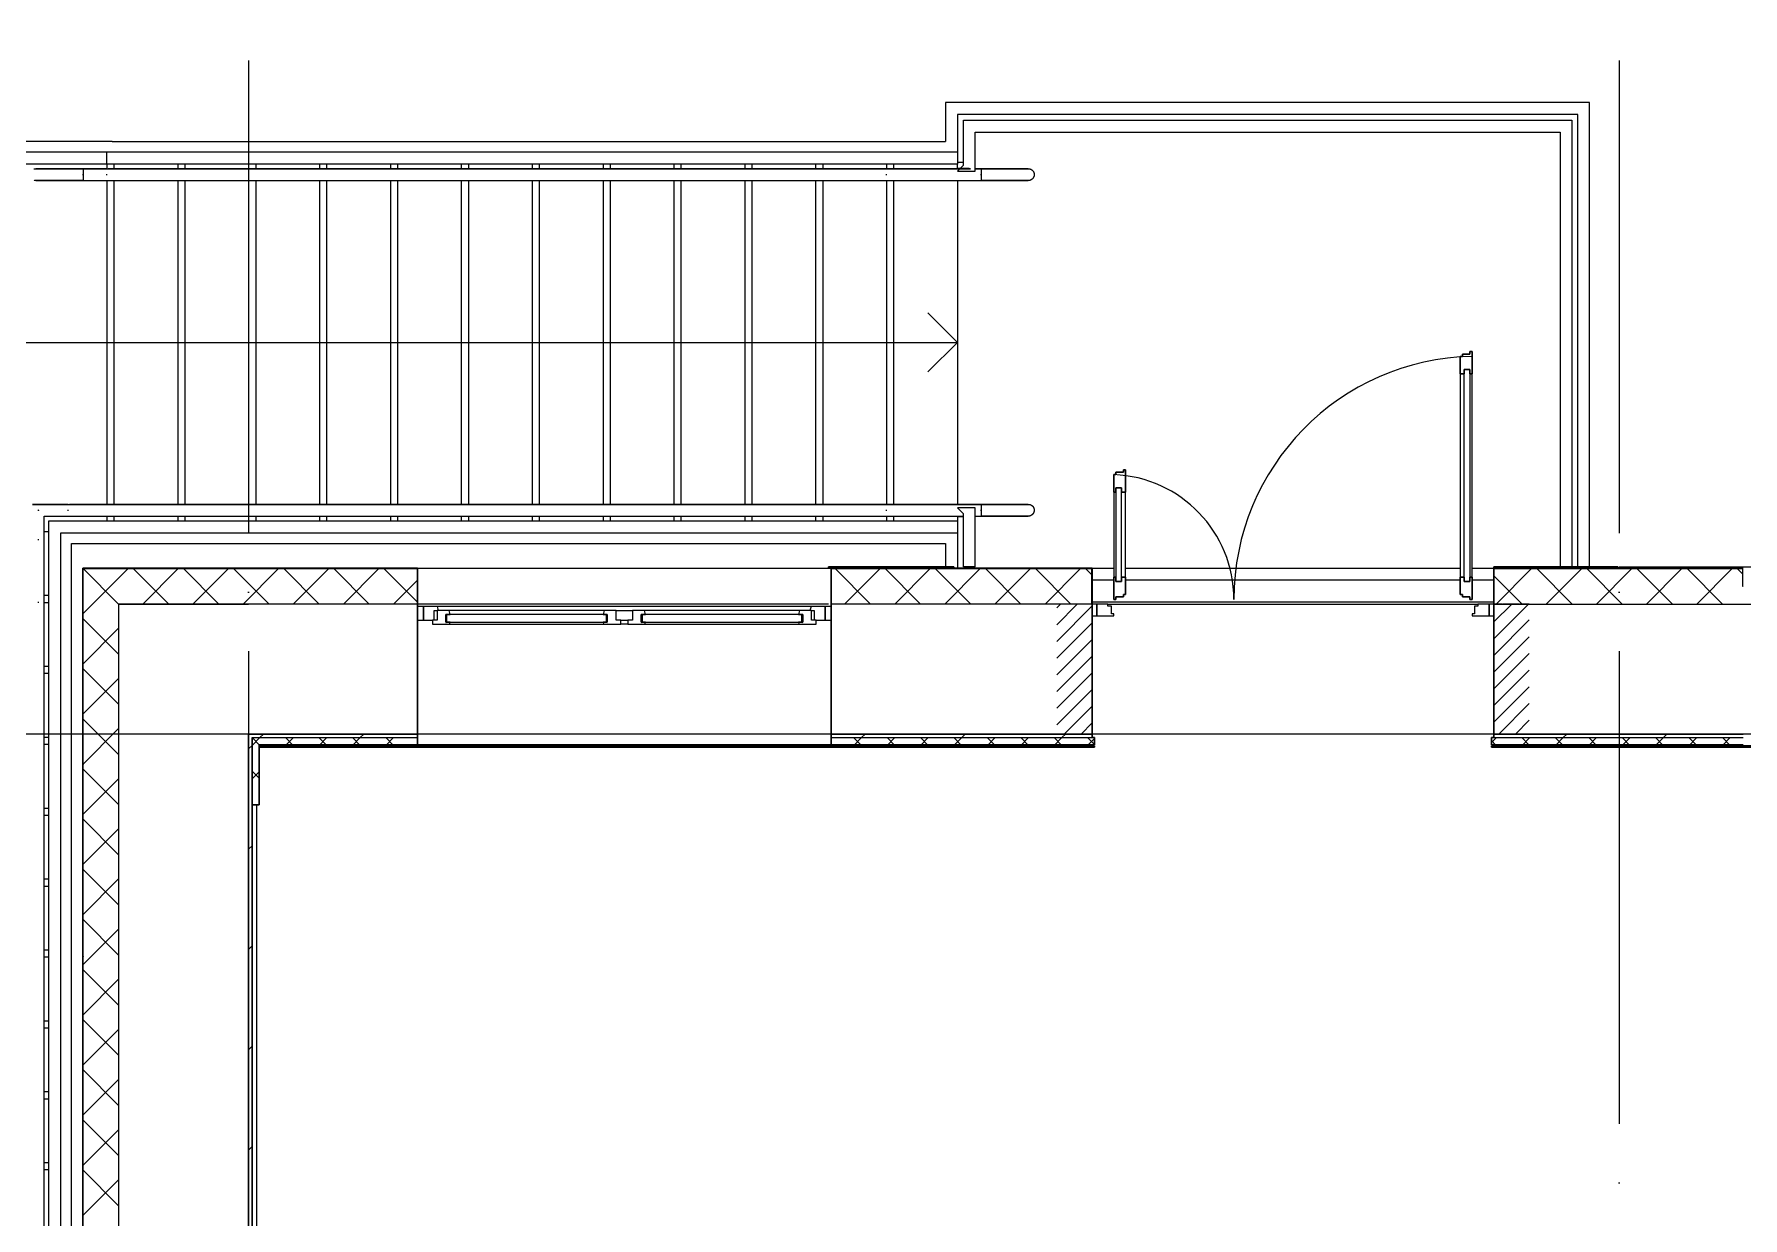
# Model space of a CAD drawing. Header units: millimetres. Extents: x -87434 to 499450, y -468665 to 122144.
# Drawn here: x 106769 to 114000, y 26312 to 31320 of the extents above; entities that cross this region are included whole.
import ezdxf

# ---------------------------------------------------------------- set-up
doc = ezdxf.new("R2010")
doc.units = ezdxf.units.MM
doc.linetypes.add('ADSK_Линия сетки', pattern=[25, 20, -2.5, 0, -2.5])
doc.linetypes.add('ADSK_Штриховая_ш2 п1_5', pattern=[4.5, 3, -1.5])
for name, color, linetype, lineweight in [('_ Окна', 7, 'Continuous', 9), ('Двери', 252, 'Continuous', 9), ('Лестницы', 252, 'Continuous', 9), ('Ограждение', 252, 'Continuous', 9), ('Окна', 252, 'Continuous', 9), ('Оси', 252, 'Continuous', 9), ('Стены внутренние', 7, 'Continuous', 18), ('Стены наружные', 7, 'Continuous', 18), ('Стены штриховка', 252, 'Continuous', 9), ('Стрелки вверх', 252, 'Continuous', 18)]:
    doc.layers.add(name, color=color, linetype=linetype, lineweight=lineweight)
doc.layers.add('Двери открывание', color=7, linetype='Continuous', lineweight=9, true_color=0xc0c0c0)

# ---------------------------------------------------------------- blocks, each defined once
blk = doc.blocks.new('2 этаж')
at = {"layer": 'Двери', "lineweight": 18, "true_color": 0x636466}
h = blk.add_hatch(dxfattribs=at)
h.set_pattern_fill('FP_2', color=251, style=0, pattern_type=2)
h.set_pattern_definition([(45, (111971.006, 28635.747), (-35.3553, 35.3553), [])])
h.paths.add_polyline_path([(113096, 28360.7), (113096, 28910.7), (112946, 28910.7), (112946, 28360.7)])
h.paths.add_polyline_path([(111096, 28360.7), (111246, 28360.7), (111246, 28910.7), (111096, 28910.7), (111096, 28383.2)])
at = {"layer": '_ Окна', "color": 251, "true_color": 0x636466}
for p, q in [((108416, 28900.7), (108391, 28900.7)), ((108416, 28842.7), (108416, 28900.7)), ((108514, 28866.7), (108511, 28866.7)), ((108511, 28866.7), (108511, 28834.7)), ((109191, 28866.7), (108514, 28866.7)), ((108514, 28866.7), (108514, 28834.7)), ((108514, 28834.7), (108514, 28866.7)), ((109191, 28834.7), (109191, 28866.7)), ((109191, 28866.7), (109191, 28834.7)), ((109194, 28866.7), (109191, 28866.7)), ((109194, 28834.7), (109194, 28866.7)), ((109341, 28866.7), (109338, 28866.7)), ((109338, 28866.7), (109338, 28834.7)), ((110018, 28866.7), (109341, 28866.7)), ((109341, 28866.7), (109341, 28834.7)), ((109341, 28834.7), (109341, 28866.7)), ((110018, 28834.7), (110018, 28866.7)), ((110018, 28866.7), (110018, 28834.7)), ((110021, 28866.7), (110018, 28866.7)), ((110021, 28834.7), (110021, 28866.7)), ((110141, 28900.7), (110116, 28900.7)), ((110116, 28900.7), (110116, 28842.7)), ((108391, 28842.7), (108416, 28842.7)), ((108511, 28834.7), (108514, 28834.7)), ((108514, 28834.7), (109191, 28834.7)), ((109191, 28834.7), (109194, 28834.7)), ((109338, 28834.7), (109341, 28834.7)), ((109341, 28834.7), (110018, 28834.7)), ((110018, 28834.7), (110021, 28834.7)), ((110116, 28842.7), (110141, 28842.7))]:
    blk.add_line(p, q, dxfattribs=at)
at = {"layer": '_ Окна', "color": 251, "lineweight": 18, "true_color": 0x636466}
for p, q in [((108475.5, 28900.7), (108416, 28900.7)), ((108416, 28900.7), (108416, 28842.7)), ((108462, 28842.7), (108462, 28883.7)), ((108462, 28883.7), (108474, 28883.7)), ((108474, 28883.7), (108474, 28842.7)), ((108524.5, 28883.7), (108474, 28883.7)), ((108480, 28883.7), (108475.5, 28900.7)), ((108511, 28834.7), (108511, 28866.7)), ((108511, 28866.7), (108529, 28866.7)), ((108529, 28866.7), (108524.5, 28883.7)), ((109180.6, 28883.7), (109176, 28866.7)), ((109176, 28866.7), (109194, 28866.7)), ((109231, 28883.7), (109180.6, 28883.7)), ((109194, 28866.7), (109194, 28834.7)), ((109231, 28842.7), (109231, 28883.7)), ((109301, 28883.7), (109301, 28842.7)), ((109351.5, 28883.7), (109301, 28883.7)), ((109338, 28834.7), (109338, 28866.7)), ((109338, 28866.7), (109356, 28866.7)), ((109356, 28866.7), (109351.5, 28883.7)), ((110007.6, 28883.7), (110003, 28866.7)), ((110003, 28866.7), (110021, 28866.7)), ((110058, 28883.7), (110007.6, 28883.7)), ((110021, 28866.7), (110021, 28834.7)), ((110056.6, 28900.7), (110052, 28883.7)), ((110116, 28900.7), (110056.6, 28900.7)), ((110058, 28842.7), (110058, 28883.7)), ((110058, 28883.7), (110070, 28883.7)), ((110070, 28883.7), (110070, 28842.7)), ((110116, 28842.7), (110116, 28900.7)), ((108416, 28842.7), (108454, 28842.7)), ((108474, 28842.7), (108454, 28842.7)), ((108454, 28842.7), (108454, 28825.7)), ((108454, 28825.7), (108510, 28825.7)), ((108510, 28825.7), (108511, 28826.7)), ((108529, 28834.7), (108511, 28834.7)), ((108511, 28826.7), (108512, 28825.7)), ((108512, 28825.7), (108526.6, 28825.7)), ((108526.6, 28825.7), (108529, 28834.7)), ((109194, 28834.7), (109176, 28834.7)), ((109176, 28834.7), (109178.4, 28825.7)), ((109178.4, 28825.7), (109193, 28825.7)), ((109193, 28825.7), (109194, 28826.7)), ((109194, 28826.7), (109195, 28825.7)), ((109195, 28825.7), (109251, 28825.7)), ((109251, 28842.7), (109231, 28842.7)), ((109251, 28825.7), (109251, 28842.7)), ((109301, 28842.7), (109281, 28842.7)), ((109281, 28842.7), (109281, 28825.7)), ((109281, 28825.7), (109337, 28825.7)), ((109337, 28825.7), (109338, 28826.7)), ((109356, 28834.7), (109338, 28834.7)), ((109338, 28826.7), (109339, 28825.7)), ((109339, 28825.7), (109353.6, 28825.7)), ((109353.6, 28825.7), (109356, 28834.7)), ((110021, 28834.7), (110003, 28834.7)), ((110003, 28834.7), (110005.4, 28825.7)), ((110005.4, 28825.7), (110020, 28825.7)), ((110020, 28825.7), (110021, 28826.7)), ((110021, 28826.7), (110022, 28825.7)), ((110022, 28825.7), (110078, 28825.7)), ((110078, 28842.7), (110058, 28842.7)), ((110078, 28825.7), (110078, 28842.7)), ((110078, 28842.7), (110116, 28842.7))]:
    blk.add_line(p, q, dxfattribs=at)
at = {"layer": 'Двери', "color": 251, "lineweight": 30, "true_color": 0x636466}
for p, q in [((112813, 29958.7), (112804, 29958.7)), ((112804, 29958.7), (112804, 29884.7)), ((112845, 29968.7), (112813, 29968.7)), ((112813, 29968.7), (112813, 29958.7)), ((112854, 29978.7), (112845, 29978.7)), ((112845, 29978.7), (112845, 29968.7)), ((112854, 29884.7), (112854, 29978.7)), ((112804, 29884.7), (112821, 29884.7)), ((112821, 29884.7), (112821, 29902.7)), ((112821, 29902.7), (112845, 29902.7)), ((112845, 29902.7), (112845, 29884.7)), ((112845, 29884.7), (112854, 29884.7)), ((111347, 29458.7), (111338, 29458.7)), ((111338, 29458.7), (111338, 29384.7)), ((111379, 29468.7), (111347, 29468.7)), ((111347, 29468.7), (111347, 29458.7)), ((111388, 29478.7), (111379, 29478.7)), ((111379, 29478.7), (111379, 29468.7)), ((111388, 29384.7), (111388, 29478.7)), ((111347, 29384.7), (111338, 29384.7)), ((111347, 29402.7), (111347, 29384.7)), ((111371, 29402.7), (111347, 29402.7)), ((111371, 29384.7), (111371, 29402.7)), ((111388, 29384.7), (111371, 29384.7)), ((111338, 29024.7), (111338, 28930.7)), ((111347, 29024.7), (111338, 29024.7)), ((111347, 29006.7), (111347, 29024.7)), ((111371, 29006.7), (111347, 29006.7)), ((111371, 29024.7), (111371, 29006.7)), ((111388, 29024.7), (111371, 29024.7)), ((111388, 28950.7), (111388, 29024.7)), ((112804, 29024.7), (112804, 28950.7)), ((112804, 29024.7), (112821, 29024.7)), ((112821, 29024.7), (112821, 29006.7)), ((112821, 29006.7), (112845, 29006.7)), ((112845, 29024.7), (112854, 29024.7)), ((112845, 29006.7), (112845, 29024.7)), ((112854, 28930.7), (112854, 29024.7)), ((111338, 28930.7), (111347, 28930.7)), ((111347, 28930.7), (111347, 28940.7)), ((111347, 28940.7), (111379, 28940.7)), ((111379, 28940.7), (111379, 28950.7)), ((111379, 28950.7), (111388, 28950.7)), ((112804, 28950.7), (112813, 28950.7)), ((112813, 28950.7), (112813, 28940.7)), ((112813, 28940.7), (112845, 28940.7)), ((112845, 28940.7), (112845, 28930.7)), ((112845, 28930.7), (112854, 28930.7))]:
    blk.add_line(p, q, dxfattribs=at)
at = {"layer": 'Двери', "color": 251, "true_color": 0x636466}
for p, q in [((112804, 29884.7), (112804, 29024.7)), ((112821, 29006.7), (112821, 29902.7)), ((112821, 29902.7), (112845, 29902.7)), ((112845, 29902.7), (112845, 29006.7)), ((112854, 29024.7), (112854, 29884.7)), ((111338, 29384.7), (111338, 29024.7)), ((111347, 29402.7), (111347, 29006.7)), ((111371, 29402.7), (111347, 29402.7)), ((111371, 29006.7), (111371, 29402.7)), ((111388, 29024.7), (111388, 29384.7)), ((111347, 29006.7), (111371, 29006.7)), ((112845, 29006.7), (112821, 29006.7)), ((111246, 28910.7), (111246, 28860.7)), ((111266, 28910.7), (111246, 28910.7)), ((111246, 28860.7), (111266, 28860.7)), ((111266, 28860.7), (111266, 28910.7)), ((111313, 28910.7), (111266, 28910.7)), ((111266, 28910.7), (111266, 28860.7)), ((111266, 28860.7), (111338, 28860.7)), ((111313, 28901.7), (111313, 28910.7)), ((111328, 28901.7), (111313, 28901.7)), ((111328, 28869.7), (111328, 28901.7)), ((111338, 28869.7), (111328, 28869.7)), ((111338, 28860.7), (111338, 28869.7)), ((112864, 28869.7), (112854, 28869.7)), ((112854, 28869.7), (112854, 28860.7)), ((112854, 28860.7), (112926, 28860.7)), ((112879, 28901.7), (112864, 28901.7)), ((112864, 28901.7), (112864, 28869.7)), ((112879, 28910.7), (112879, 28901.7)), ((112926, 28910.7), (112879, 28910.7)), ((112946, 28910.7), (112926, 28910.7)), ((112926, 28910.7), (112926, 28860.7)), ((112926, 28860.7), (112926, 28910.7)), ((112926, 28860.7), (112946, 28860.7)), ((112946, 28860.7), (112946, 28910.7))]:
    blk.add_line(p, q, dxfattribs=at)
at = {"layer": 'Двери', "color": 251, "linetype": 'ADSK_Штриховая_ш2 п1_5', "true_color": 0x636466}
for p, q in [((111246, 28910.7), (111096, 28910.7)), ((111246, 28360.7), (111246, 28910.7)), ((113096, 28910.7), (112946, 28910.7)), ((112946, 28910.7), (112946, 28360.7)), ((111096, 28360.7), (111246, 28360.7)), ((112946, 28360.7), (113096, 28360.7))]:
    blk.add_line(p, q, dxfattribs=at)
at = {"layer": 'Двери открывание', "color": 251, "true_color": 0x636466}
for centre, radius, start, end in [((112874, 28930.7), 1028, 91.11477, 180), ((111318, 28930.7), 528, 0, 87.82919)]:
    blk.add_arc(centre, radius, start, end, dxfattribs=at)
at = {"layer": 'Лестницы', "color": 251, "true_color": 0x636466}
for p, q in [((110626, 31032.7), (110626, 30867.7)), ((113351.3, 31032.7), (110626, 31032.7)), ((113351.3, 29067.7), (113351.3, 31032.7)), ((110676, 30982.7), (110676, 30822.7)), ((113301.3, 30982.7), (110676, 30982.7)), ((113301.3, 29067.7), (113301.3, 30982.7)), ((107098.6, 30867.7), (105226, 30867.7)), ((107098.6, 30867.7), (110626, 30867.7)), ((107076, 30772.7), (107076, 30752.7)), ((107106, 30772.7), (107106, 30752.7)), ((107376, 30772.7), (107376, 30752.7)), ((107406, 30772.7), (107406, 30752.7)), ((107676, 30772.7), (107676, 30752.7)), ((107706, 30772.7), (107706, 30752.7)), ((107976, 30772.7), (107976, 30752.7)), ((108006, 30772.7), (108006, 30752.7)), ((108276, 30772.7), (108276, 30752.7)), ((108306, 30772.7), (108306, 30752.7)), ((108576, 30772.7), (108576, 30752.7)), ((108606, 30772.7), (108606, 30752.7)), ((108876, 30772.7), (108876, 30752.7)), ((108906, 30772.7), (108906, 30752.7)), ((109176, 30772.7), (109176, 30752.7)), ((109206, 30772.7), (109206, 30752.7)), ((109476, 30772.7), (109476, 30752.7)), ((109506, 30772.7), (109506, 30752.7)), ((109776, 30772.7), (109776, 30752.7)), ((109806, 30772.7), (109806, 30752.7)), ((110076, 30772.7), (110076, 30752.7)), ((110106, 30772.7), (110106, 30752.7)), ((110376, 30772.7), (110376, 30752.7)), ((110406, 30772.7), (110406, 30752.7)), ((110676, 30755.2), (110676, 30752.7)), ((107076, 30702.7), (107076, 29332.7)), ((107106, 30702.7), (107106, 29332.7)), ((107376, 30702.7), (107376, 29332.7)), ((107406, 30702.7), (107406, 29332.7)), ((107676, 30702.7), (107676, 29332.7)), ((107706, 30702.7), (107706, 29332.7)), ((107976, 30702.7), (107976, 29332.7)), ((108006, 30702.7), (108006, 29332.7)), ((108276, 30702.7), (108276, 29332.7)), ((108306, 30702.7), (108306, 29332.7)), ((108576, 30702.7), (108576, 29332.7)), ((108606, 30702.7), (108606, 29332.7)), ((108876, 30702.7), (108876, 29332.7)), ((108906, 30702.7), (108906, 29332.7)), ((109176, 30702.7), (109176, 29332.7)), ((109206, 30702.7), (109206, 29332.7)), ((109476, 30702.7), (109476, 29332.7)), ((109506, 30702.7), (109506, 29332.7)), ((109776, 30702.7), (109776, 29332.7)), ((109806, 30702.7), (109806, 29332.7)), ((110076, 30702.7), (110076, 29332.7)), ((110106, 30702.7), (110106, 29332.7)), ((110376, 30702.7), (110376, 29332.7)), ((110406, 30702.7), (110406, 29332.7)), ((110676, 30702.7), (110676, 29332.7)), ((106811, 29217.7), (106831, 29217.7)), ((107076, 29282.7), (107076, 29262.7)), ((107106, 29282.7), (107106, 29262.7)), ((107376, 29282.7), (107376, 29262.7)), ((107406, 29282.7), (107406, 29262.7)), ((107676, 29282.7), (107676, 29262.7)), ((107706, 29282.7), (107706, 29262.7)), ((107976, 29282.7), (107976, 29262.7)), ((108006, 29282.7), (108006, 29262.7)), ((108276, 29282.7), (108276, 29262.7)), ((108306, 29282.7), (108306, 29262.7)), ((108576, 29282.7), (108576, 29262.7)), ((108606, 29282.7), (108606, 29262.7)), ((108876, 29282.7), (108876, 29262.7)), ((108906, 29282.7), (108906, 29262.7)), ((109176, 29282.7), (109176, 29262.7)), ((109206, 29282.7), (109206, 29262.7)), ((109476, 29282.7), (109476, 29262.7)), ((109506, 29282.7), (109506, 29262.7)), ((109776, 29282.7), (109776, 29262.7)), ((109806, 29282.7), (109806, 29262.7)), ((110076, 29282.7), (110076, 29262.7)), ((110106, 29282.7), (110106, 29262.7)), ((110376, 29282.7), (110376, 29262.7)), ((110406, 29282.7), (110406, 29262.7)), ((110676, 29280.2), (110676, 29262.7)), ((106926, 29167.7), (107098.6, 29167.7)), ((106926, 24417.7), (106926, 29167.7)), ((107098.6, 29167.7), (110626, 29167.7)), ((110626, 29167.7), (110626, 29067.7)), ((110676, 29212.7), (110676, 29062.7)), ((111246, 29062.7), (111338, 29062.7)), ((111246, 29012.7), (111338, 29012.7)), ((111388, 29062.7), (112804, 29062.7)), ((111388, 29012.7), (112804, 29012.7)), ((112854, 29062.7), (112946, 29062.7)), ((112854, 29012.7), (112946, 29012.7)), ((106811, 28947.7), (106831, 28947.7)), ((106811, 28917.7), (106831, 28917.7)), ((106811, 28647.7), (106831, 28647.7)), ((106811, 28617.7), (106831, 28617.7)), ((106811, 28347.7), (106831, 28347.7)), ((106811, 28317.7), (106831, 28317.7)), ((106811, 28047.7), (106831, 28047.7)), ((106811, 28017.7), (106831, 28017.7)), ((106811, 27747.7), (106831, 27747.7)), ((106811, 27717.7), (106831, 27717.7)), ((106811, 27447.7), (106831, 27447.7)), ((106811, 27417.7), (106831, 27417.7)), ((106811, 27147.7), (106831, 27147.7)), ((106811, 27117.7), (106831, 27117.7)), ((106811, 26847.7), (106831, 26847.7)), ((106811, 26817.7), (106831, 26817.7)), ((106811, 26547.7), (106831, 26547.7)), ((106811, 26517.7), (106831, 26517.7))]:
    blk.add_line(p, q, dxfattribs=at)
at = {"layer": 'Ограждение', "color": 251, "true_color": 0x636466}
for p, q in [((110701, 30957.7), (113276.3, 30957.7)), ((110701, 30767.7), (110701, 30957.7)), ((113276.3, 30957.7), (113276.3, 29067.7)), ((110751, 30907.7), (113226.3, 30907.7)), ((110751, 30742.7), (110751, 30907.7)), ((113226.3, 30907.7), (113226.3, 29067.7)), ((107076, 30822.7), (105270.6, 30822.7)), ((107076, 30772.7), (107076, 30822.7)), ((110376, 30822.7), (107076, 30822.7)), ((110676, 30822.7), (110376, 30822.7)), ((110676, 30822.7), (110676, 30772.7)), ((107076, 30772.7), (105320.6, 30772.7)), ((107076.6, 30752.7), (106976, 30752.7)), ((106976, 30752.7), (106976, 30702.7)), ((106976, 30752.7), (107076, 30752.7)), ((110376, 30772.7), (107076, 30772.7)), ((107076, 30752.7), (110376, 30752.7)), ((110382.2, 30752.7), (107082.2, 30752.7)), ((110676, 30772.7), (110376, 30772.7)), ((110376, 30752.7), (110731, 30752.7)), ((110676, 30752.7), (110382.2, 30752.7)), ((110676, 30780.2), (110701, 30780.2)), ((110676, 30755.2), (110676, 30772.7)), ((110676, 30742.7), (110701, 30767.7)), ((110676, 30755.2), (110726, 30755.2)), ((110731, 30752.7), (110676, 30752.7)), ((110676, 30742.7), (110751, 30742.7)), ((110776, 30752.7), (110751, 30752.7)), ((110751, 30752.7), (110776, 30752.7)), ((110776, 30752.7), (110776, 30702.7)), ((106976, 30730.1), (106976, 30725.4)), ((106976, 30727.7), (106976, 30730.1)), ((106976, 30725.4), (106976, 30727.7)), ((106976, 30702.7), (107076.6, 30702.7)), ((106976, 30702.7), (107076, 30702.7)), ((107076, 30702.7), (110376, 30702.7)), ((107082.2, 30702.7), (110382.2, 30702.7)), ((110376, 30702.7), (110776, 30702.7)), ((110382.2, 30702.7), (110676, 30702.7)), ((110676, 30702.7), (110776, 30702.7)), ((110776, 30725.4), (110776, 30730.1)), ((110776, 30730.1), (110776, 30727.7)), ((110776, 30727.7), (110776, 30725.4)), ((106912, 29332.7), (106761, 29332.7)), ((106761, 29332.7), (106911.4, 29332.7)), ((106911.4, 29332.7), (110376, 29332.7)), ((107142.7, 29332.7), (106917.6, 29332.7)), ((110382.2, 29332.7), (107142.7, 29332.7)), ((110376, 29332.7), (110776, 29332.7)), ((110676, 29332.7), (110382.2, 29332.7)), ((110776, 29332.7), (110676, 29332.7)), ((110701, 29292.7), (110676, 29317.7)), ((110751, 29317.7), (110676, 29317.7)), ((110701, 29067.7), (110701, 29292.7)), ((110751, 29067.7), (110751, 29317.7)), ((110776, 29332.7), (110776, 29282.7)), ((110776, 29305.4), (110776, 29310.1)), ((110776, 29310.1), (110776, 29307.7)), ((110776, 29307.7), (110776, 29305.4)), ((106811, 29207.3), (106811, 29282.7)), ((106811, 29282.7), (106912, 29282.7)), ((106811, 29282.7), (106911.4, 29282.7)), ((106811, 29182.3), (106811, 29282.7)), ((106831, 29262.7), (107131, 29262.7)), ((106831, 28917.7), (106831, 29262.7)), ((106911.4, 29282.7), (110376, 29282.7)), ((106917.6, 29282.7), (107142.7, 29282.7)), ((107131, 29262.7), (110376, 29262.7)), ((107142.7, 29282.7), (110382.2, 29282.7)), ((110376, 29282.7), (110701, 29282.7)), ((110376, 29262.7), (110676, 29262.7)), ((110382.2, 29282.7), (110676, 29282.7)), ((110676, 29282.7), (110701, 29282.7)), ((110676, 29280.2), (110676, 29282.7)), ((110701, 29280.2), (110676, 29280.2)), ((110676, 29262.7), (110676, 29212.7)), ((110751, 29282.7), (110776, 29282.7)), ((110751, 29282.7), (110776, 29282.7)), ((106811, 28924), (106811, 29182.3)), ((106811, 28917.7), (106811, 29182.3)), ((106881, 29212.7), (107131, 29212.7)), ((106881, 28917.7), (106881, 29212.7)), ((107131, 29212.7), (110376, 29212.7)), ((110376, 29212.7), (110676, 29212.7)), ((110751, 29067.7), (110701, 29067.7)), ((106811, 24424), (106811, 28924)), ((106811, 24417.7), (106811, 28917.7)), ((106831, 24417.7), (106831, 28917.7)), ((106881, 24417.7), (106881, 28917.7)), ((107711, 24860.7), (107711, 28060.7))]:
    blk.add_line(p, q, dxfattribs=at)
at = {"layer": 'Ограждение', "color": 251, "true_color": 0x636466, "flags": 128}
for points in [[(106767.9, 30751.4), (106768.8, 30751.7), (106769.8, 30752), (106770.8, 30752.2), (106771.8, 30752.4), (106772.7, 30752.5), (106773.7, 30752.6), (106774.7, 30752.7), (106775.7, 30752.7), (106776, 30752.7)], [(106976, 30752.7), (106968, 30752.7), (106960, 30752.7), (106952.1, 30752.7), (106944.1, 30752.7), (106936.3, 30752.7), (106928.5, 30752.7), (106920.7, 30752.7), (106913.1, 30752.7), (106905.6, 30752.7), (106898.1, 30752.7), (106890.8, 30752.7), (106883.7, 30752.7), (106876.6, 30752.7), (106869.8, 30752.7), (106863.1, 30752.7), (106856.6, 30752.7), (106850.2, 30752.7), (106844.1, 30752.7), (106838.2, 30752.7), (106832.5, 30752.7), (106827.1, 30752.7), (106821.9, 30752.7), (106816.9, 30752.7), (106812.2, 30752.7), (106807.7, 30752.7), (106803.5, 30752.7), (106799.6, 30752.7), (106796, 30752.7), (106792.6, 30752.7), (106789.6, 30752.7), (106786.8, 30752.7), (106784.4, 30752.7), (106782.3, 30752.7), (106780.4, 30752.7), (106778.9, 30752.7), (106777.7, 30752.7), (106776.8, 30752.7), (106776.3, 30752.7), (106776, 30752.7), (106776, 30752.7)], [(106776, 30752.7), (106776.2, 30752.7), (106776.6, 30752.7), (106777.4, 30752.7), (106778.6, 30752.7), (106780, 30752.7), (106781.7, 30752.7), (106783.8, 30752.7), (106786.2, 30752.7), (106788.8, 30752.7), (106791.8, 30752.7), (106795.1, 30752.7), (106798.6, 30752.7), (106802.4, 30752.7), (106806.6, 30752.7), (106810.9, 30752.7), (106815.6, 30752.7), (106820.5, 30752.7), (106825.6, 30752.7), (106831, 30752.7), (106836.7, 30752.7), (106842.5, 30752.7), (106848.6, 30752.7), (106854.8, 30752.7), (106861.3, 30752.7), (106867.9, 30752.7), (106874.8, 30752.7), (106881.7, 30752.7), (106888.9, 30752.7), (106896.1, 30752.7), (106903.5, 30752.7), (106911, 30752.7), (106918.7, 30752.7), (106926.4, 30752.7), (106934.2, 30752.7), (106942, 30752.7), (106949.9, 30752.7), (106957.9, 30752.7), (106965.9, 30752.7), (106973.8, 30752.7), (106976, 30752.7)], [(110776, 30752.7), (110784, 30752.7), (110792, 30752.7), (110799.9, 30752.7), (110807.9, 30752.7), (110815.7, 30752.7), (110823.5, 30752.7), (110831.3, 30752.7), (110838.9, 30752.7), (110846.5, 30752.7), (110853.9, 30752.7), (110861.2, 30752.7), (110868.4, 30752.7), (110875.4, 30752.7), (110882.2, 30752.7), (110888.9, 30752.7), (110895.4, 30752.7), (110901.8, 30752.7), (110907.9, 30752.7), (110913.8, 30752.7), (110919.5, 30752.7), (110924.9, 30752.7), (110930.2, 30752.7), (110935.1, 30752.7), (110939.8, 30752.7), (110944.3, 30752.7), (110948.5, 30752.7), (110952.4, 30752.7), (110956, 30752.7), (110959.4, 30752.7), (110962.4, 30752.7), (110965.2, 30752.7), (110967.6, 30752.7), (110969.7, 30752.7), (110971.6, 30752.7), (110973.1, 30752.7), (110974.3, 30752.7), (110975.2, 30752.7), (110975.7, 30752.7), (110976, 30752.7), (110976, 30752.7)], [(110976, 30752.7), (110975.8, 30752.7), (110975.4, 30752.7), (110974.6, 30752.7), (110973.5, 30752.7), (110972, 30752.7), (110970.3, 30752.7), (110968.2, 30752.7), (110965.9, 30752.7), (110963.2, 30752.7), (110960.2, 30752.7), (110957, 30752.7), (110953.4, 30752.7), (110949.6, 30752.7), (110945.5, 30752.7), (110941.1, 30752.7), (110936.4, 30752.7), (110931.5, 30752.7), (110926.4, 30752.7), (110921, 30752.7), (110915.3, 30752.7), (110909.5, 30752.7), (110903.4, 30752.7), (110897.2, 30752.7), (110890.7, 30752.7), (110884.1, 30752.7), (110877.3, 30752.7), (110870.3, 30752.7), (110863.1, 30752.7), (110855.9, 30752.7), (110848.5, 30752.7), (110841, 30752.7), (110833.3, 30752.7), (110825.6, 30752.7), (110817.9, 30752.7), (110810, 30752.7), (110802.1, 30752.7), (110794.1, 30752.7), (110786.2, 30752.7), (110778.2, 30752.7), (110776, 30752.7)], [(110976, 30752.7), (110977, 30752.7), (110978, 30752.7), (110979, 30752.6), (110980, 30752.4), (110981, 30752.2), (110981.9, 30752), (110982.9, 30751.8), (110983.9, 30751.5), (110984.8, 30751.1), (110985.7, 30750.8), (110986.7, 30750.4), (110987.6, 30749.9), (110988.4, 30749.4), (110989.3, 30748.9), (110990.1, 30748.4), (110990.9, 30747.8), (110991.7, 30747.2), (110992.5, 30746.5), (110993.2, 30745.9), (110993.9, 30745.2), (110994.6, 30744.4), (110995.3, 30743.7), (110995.9, 30742.9), (110996.5, 30742.1), (110997, 30741.3), (110997.6, 30740.4), (110998.1, 30739.5), (110998.5, 30738.6), (110998.9, 30737.7), (110999.3, 30736.8), (110999.7, 30735.9), (111000, 30734.9), (111000.2, 30734), (111000.5, 30733), (111000.6, 30732), (111000.8, 30731), (111000.9, 30730), (111001, 30729), (111001, 30728), (111001, 30727.7)], [(106776, 30702.7), (106775, 30702.8), (106774, 30702.8), (106773, 30702.9), (106772, 30703.1), (106771, 30703.2), (106770.1, 30703.5), (106769.1, 30703.7), (106768.1, 30704)], [(106976, 30702.7), (106968, 30702.7), (106960, 30702.7), (106952.1, 30702.7), (106944.1, 30702.7), (106936.3, 30702.7), (106928.5, 30702.7), (106920.7, 30702.7), (106913.1, 30702.7), (106905.6, 30702.7), (106898.1, 30702.7), (106890.8, 30702.7), (106883.7, 30702.7), (106876.6, 30702.7), (106869.8, 30702.7), (106863.1, 30702.7), (106856.6, 30702.7), (106850.2, 30702.7), (106844.1, 30702.7), (106838.2, 30702.7), (106832.5, 30702.7), (106827.1, 30702.7), (106821.9, 30702.7), (106816.9, 30702.7), (106812.2, 30702.7), (106807.7, 30702.7), (106803.5, 30702.7), (106799.6, 30702.7), (106796, 30702.7), (106792.6, 30702.7), (106789.6, 30702.7), (106786.8, 30702.7), (106784.4, 30702.7), (106782.3, 30702.7), (106780.4, 30702.7), (106778.9, 30702.7), (106777.7, 30702.7), (106776.8, 30702.7), (106776.3, 30702.7), (106776, 30702.7), (106776, 30702.7)], [(106776, 30702.7), (106776.2, 30702.7), (106776.6, 30702.7), (106777.4, 30702.7), (106778.6, 30702.7), (106780, 30702.7), (106781.7, 30702.7), (106783.8, 30702.7), (106786.2, 30702.7), (106788.8, 30702.7), (106791.8, 30702.7), (106795.1, 30702.7), (106798.6, 30702.7), (106802.4, 30702.7), (106806.6, 30702.7), (106810.9, 30702.7), (106815.6, 30702.7), (106820.5, 30702.7), (106825.6, 30702.7), (106831, 30702.7), (106836.7, 30702.7), (106842.5, 30702.7), (106848.6, 30702.7), (106854.8, 30702.7), (106861.3, 30702.7), (106867.9, 30702.7), (106874.8, 30702.7), (106881.7, 30702.7), (106888.9, 30702.7), (106896.1, 30702.7), (106903.5, 30702.7), (106911, 30702.7), (106918.7, 30702.7), (106926.4, 30702.7), (106934.2, 30702.7), (106942, 30702.7), (106949.9, 30702.7), (106957.9, 30702.7), (106965.9, 30702.7), (106973.8, 30702.7), (106976, 30702.7)], [(110776, 30702.7), (110784, 30702.7), (110792, 30702.7), (110799.9, 30702.7), (110807.9, 30702.7), (110815.7, 30702.7), (110823.5, 30702.7), (110831.3, 30702.7), (110838.9, 30702.7), (110846.5, 30702.7), (110853.9, 30702.7), (110861.2, 30702.7), (110868.4, 30702.7), (110875.4, 30702.7), (110882.2, 30702.7), (110888.9, 30702.7), (110895.4, 30702.7), (110901.8, 30702.7), (110907.9, 30702.7), (110913.8, 30702.7), (110919.5, 30702.7), (110924.9, 30702.7), (110930.2, 30702.7), (110935.1, 30702.7), (110939.8, 30702.7), (110944.3, 30702.7), (110948.5, 30702.7), (110952.4, 30702.7), (110956, 30702.7), (110959.4, 30702.7), (110962.4, 30702.7), (110965.2, 30702.7), (110967.6, 30702.7), (110969.7, 30702.7), (110971.6, 30702.7), (110973.1, 30702.7), (110974.3, 30702.7), (110975.2, 30702.7), (110975.7, 30702.7), (110976, 30702.7), (110976, 30702.7)], [(110976, 30702.7), (110975.8, 30702.7), (110975.4, 30702.7), (110974.6, 30702.7), (110973.5, 30702.7), (110972, 30702.7), (110970.3, 30702.7), (110968.2, 30702.7), (110965.9, 30702.7), (110963.2, 30702.7), (110960.2, 30702.7), (110957, 30702.7), (110953.4, 30702.7), (110949.6, 30702.7), (110945.5, 30702.7), (110941.1, 30702.7), (110936.4, 30702.7), (110931.5, 30702.7), (110926.4, 30702.7), (110921, 30702.7), (110915.3, 30702.7), (110909.5, 30702.7), (110903.4, 30702.7), (110897.2, 30702.7), (110890.7, 30702.7), (110884.1, 30702.7), (110877.3, 30702.7), (110870.3, 30702.7), (110863.1, 30702.7), (110855.9, 30702.7), (110848.5, 30702.7), (110841, 30702.7), (110833.3, 30702.7), (110825.6, 30702.7), (110817.9, 30702.7), (110810, 30702.7), (110802.1, 30702.7), (110794.1, 30702.7), (110786.2, 30702.7), (110778.2, 30702.7), (110776, 30702.7)], [(111001, 30727.7), (111001, 30726.7), (111000.9, 30725.7), (111000.8, 30724.8), (111000.7, 30723.8), (111000.5, 30722.8), (111000.3, 30721.8), (111000, 30720.8), (110999.7, 30719.9), (110999.4, 30718.9), (110999, 30718), (110998.6, 30717.1), (110998.2, 30716.2), (110997.7, 30715.3), (110997.2, 30714.5), (110996.6, 30713.6), (110996.1, 30712.8), (110995.4, 30712), (110994.8, 30711.3), (110994.1, 30710.5), (110993.4, 30709.8), (110992.7, 30709.1), (110991.9, 30708.5), (110991.2, 30707.9), (110990.3, 30707.3), (110989.5, 30706.7), (110988.7, 30706.2), (110987.8, 30705.7), (110986.9, 30705.2), (110986, 30704.8), (110985.1, 30704.4), (110984.1, 30704.1), (110983.2, 30703.8), (110982.2, 30703.5), (110981.2, 30703.3), (110980.3, 30703.1), (110979.3, 30703), (110978.3, 30702.8), (110977.3, 30702.8), (110976.3, 30702.7), (110976, 30702.7)], [(110776, 29332.7), (110784, 29332.7), (110792, 29332.7), (110799.9, 29332.7), (110807.9, 29332.7), (110815.7, 29332.7), (110823.5, 29332.7), (110831.3, 29332.7), (110838.9, 29332.7), (110846.5, 29332.7), (110853.9, 29332.7), (110861.2, 29332.7), (110868.4, 29332.7), (110875.4, 29332.7), (110882.2, 29332.7), (110888.9, 29332.7), (110895.4, 29332.7), (110901.8, 29332.7), (110907.9, 29332.7), (110913.8, 29332.7), (110919.5, 29332.7), (110924.9, 29332.7), (110930.2, 29332.7), (110935.1, 29332.7), (110939.8, 29332.7), (110944.3, 29332.7), (110948.5, 29332.7), (110952.4, 29332.7), (110956, 29332.7), (110959.4, 29332.7), (110962.4, 29332.7), (110965.2, 29332.7), (110967.6, 29332.7), (110969.7, 29332.7), (110971.6, 29332.7), (110973.1, 29332.7), (110974.3, 29332.7), (110975.2, 29332.7), (110975.7, 29332.7), (110976, 29332.7), (110976, 29332.7)], [(110976, 29332.7), (110975.8, 29332.7), (110975.4, 29332.7), (110974.6, 29332.7), (110973.5, 29332.7), (110972, 29332.7), (110970.3, 29332.7), (110968.2, 29332.7), (110965.9, 29332.7), (110963.2, 29332.7), (110960.2, 29332.7), (110957, 29332.7), (110953.4, 29332.7), (110949.6, 29332.7), (110945.5, 29332.7), (110941.1, 29332.7), (110936.4, 29332.7), (110931.5, 29332.7), (110926.4, 29332.7), (110921, 29332.7), (110915.3, 29332.7), (110909.5, 29332.7), (110903.4, 29332.7), (110897.2, 29332.7), (110890.7, 29332.7), (110884.1, 29332.7), (110877.3, 29332.7), (110870.3, 29332.7), (110863.1, 29332.7), (110855.9, 29332.7), (110848.5, 29332.7), (110841, 29332.7), (110833.3, 29332.7), (110825.6, 29332.7), (110817.9, 29332.7), (110810, 29332.7), (110802.1, 29332.7), (110794.1, 29332.7), (110786.2, 29332.7), (110778.2, 29332.7), (110776, 29332.7)], [(110976, 29332.7), (110977, 29332.7), (110978, 29332.7), (110979, 29332.6), (110980, 29332.4), (110981, 29332.2), (110981.9, 29332), (110982.9, 29331.8), (110983.9, 29331.5), (110984.8, 29331.1), (110985.7, 29330.8), (110986.7, 29330.4), (110987.6, 29329.9), (110988.4, 29329.4), (110989.3, 29328.9), (110990.1, 29328.4), (110990.9, 29327.8), (110991.7, 29327.2), (110992.5, 29326.5), (110993.2, 29325.9), (110993.9, 29325.2), (110994.6, 29324.4), (110995.3, 29323.7), (110995.9, 29322.9), (110996.5, 29322.1), (110997, 29321.3), (110997.6, 29320.4), (110998.1, 29319.5), (110998.5, 29318.6), (110998.9, 29317.7), (110999.3, 29316.8), (110999.7, 29315.9), (111000, 29314.9), (111000.2, 29314), (111000.5, 29313), (111000.6, 29312), (111000.8, 29311), (111000.9, 29310), (111001, 29309), (111001, 29308), (111001, 29307.7)], [(111001, 29307.7), (111001, 29306.7), (111000.9, 29305.7), (111000.8, 29304.8), (111000.7, 29303.8), (111000.5, 29302.8), (111000.3, 29301.8), (111000, 29300.8), (110999.7, 29299.9), (110999.4, 29298.9), (110999, 29298), (110998.6, 29297.1), (110998.2, 29296.2), (110997.7, 29295.3), (110997.2, 29294.5), (110996.6, 29293.6), (110996.1, 29292.8), (110995.4, 29292), (110994.8, 29291.3), (110994.1, 29290.5), (110993.4, 29289.8), (110992.7, 29289.1), (110991.9, 29288.5), (110991.2, 29287.9), (110990.3, 29287.3), (110989.5, 29286.7), (110988.7, 29286.2), (110987.8, 29285.7), (110986.9, 29285.2), (110986, 29284.8), (110985.1, 29284.4), (110984.1, 29284.1), (110983.2, 29283.8), (110982.2, 29283.5), (110981.2, 29283.3), (110980.3, 29283.1), (110979.3, 29283), (110978.3, 29282.8), (110977.3, 29282.8), (110976.3, 29282.7), (110976, 29282.7)], [(110776, 29282.7), (110784, 29282.7), (110792, 29282.7), (110799.9, 29282.7), (110807.9, 29282.7), (110815.7, 29282.7), (110823.5, 29282.7), (110831.3, 29282.7), (110838.9, 29282.7), (110846.5, 29282.7), (110853.9, 29282.7), (110861.2, 29282.7), (110868.4, 29282.7), (110875.4, 29282.7), (110882.2, 29282.7), (110888.9, 29282.7), (110895.4, 29282.7), (110901.8, 29282.7), (110907.9, 29282.7), (110913.8, 29282.7), (110919.5, 29282.7), (110924.9, 29282.7), (110930.2, 29282.7), (110935.1, 29282.7), (110939.8, 29282.7), (110944.3, 29282.7), (110948.5, 29282.7), (110952.4, 29282.7), (110956, 29282.7), (110959.4, 29282.7), (110962.4, 29282.7), (110965.2, 29282.7), (110967.6, 29282.7), (110969.7, 29282.7), (110971.6, 29282.7), (110973.1, 29282.7), (110974.3, 29282.7), (110975.2, 29282.7), (110975.7, 29282.7), (110976, 29282.7), (110976, 29282.7)], [(110976, 29282.7), (110975.8, 29282.7), (110975.4, 29282.7), (110974.6, 29282.7), (110973.5, 29282.7), (110972, 29282.7), (110970.3, 29282.7), (110968.2, 29282.7), (110965.9, 29282.7), (110963.2, 29282.7), (110960.2, 29282.7), (110957, 29282.7), (110953.4, 29282.7), (110949.6, 29282.7), (110945.5, 29282.7), (110941.1, 29282.7), (110936.4, 29282.7), (110931.5, 29282.7), (110926.4, 29282.7), (110921, 29282.7), (110915.3, 29282.7), (110909.5, 29282.7), (110903.4, 29282.7), (110897.2, 29282.7), (110890.7, 29282.7), (110884.1, 29282.7), (110877.3, 29282.7), (110870.3, 29282.7), (110863.1, 29282.7), (110855.9, 29282.7), (110848.5, 29282.7), (110841, 29282.7), (110833.3, 29282.7), (110825.6, 29282.7), (110817.9, 29282.7), (110810, 29282.7), (110802.1, 29282.7), (110794.1, 29282.7), (110786.2, 29282.7), (110778.2, 29282.7), (110776, 29282.7)]]:
    blk.add_lwpolyline(points, dxfattribs=at)
at = {"layer": 'Ограждение', "color": 251, "true_color": 0x636466}
for points in [[(107076, 30725.7), (107076, 30726.4), (107076, 30727.7), (107076, 30729.1), (107076, 30729.8)], [(110376, 30725.7), (110376, 30726.4), (110376, 30727.7), (110376, 30729.1), (110376, 30729.8)], [(106911.4, 29309.8), (106911.4, 29309.1), (106911.4, 29307.7), (106911.4, 29306.4), (106911.4, 29305.7)], [(110376, 29305.7), (110376, 29306.4), (110376, 29307.7), (110376, 29309.1), (110376, 29309.8)], [(106788.3, 29182.5), (106787.6, 29182.4), (106786, 29182.3), (106784.4, 29182.4), (106783.7, 29182.5)], [(106788.1, 28917.8), (106787.4, 28917.8), (106786, 28917.7), (106784.6, 28917.8), (106783.9, 28917.8)]]:
    blk.add_open_spline(points, degree=3, dxfattribs=at)
blk.add_open_spline([(106788.3, 29305.4), (106788.1, 29305.6), (106787.3, 29306.4), (106786, 29307.7), (106784.7, 29309.1), (106783.9, 29309.8), (106783.7, 29310.1)], degree=3, knots=[0.4701827, 0.4701827, 0.4701827, 0.4701827, 0.47916667, 0.5, 0.52083333, 0.5298173, 0.5298173, 0.5298173, 0.5298173], dxfattribs=at)
at = {"layer": 'Окна', "color": 251, "true_color": 0x636466}
for p, q in [((110056.6, 28900.7), (108475.5, 28900.7)), ((109180.6, 28883.7), (108524.5, 28883.7)), ((109231, 28883.7), (109301, 28883.7)), ((110007.6, 28883.7), (109351.5, 28883.7)), ((108510, 28825.7), (108512, 28825.7)), ((108526.6, 28825.7), (109178.4, 28825.7)), ((109193, 28825.7), (109195, 28825.7)), ((109251, 28842.7), (109281, 28842.7)), ((109281, 28825.7), (109251, 28825.7)), ((109337, 28825.7), (109339, 28825.7)), ((109353.6, 28825.7), (110005.4, 28825.7)), ((110020, 28825.7), (110022, 28825.7))]:
    blk.add_line(p, q, dxfattribs=at)
at = {"layer": 'Оси', "color": 251, "linetype": 'ADSK_Линия сетки', "ltscale": 100, "true_color": 0x636466}
for p, q in [((107676, 33711.4), (107676, 16056.5)), ((113476, 33711.4), (113476, 16056.5)), ((165326, 28360.7), (93603.7, 28360.7))]:
    blk.add_line(p, q, dxfattribs=at)
at = {"layer": 'Стены внутренние', "color": 251, "lineweight": 30, "true_color": 0x636466}
for p, q in [((106974, 29062.7), (106974, 16258.7)), ((106974, 29062.7), (108391, 29062.7)), ((108391, 28360.7), (108391, 29062.7)), ((110141, 28360.7), (110141, 29062.7)), ((110141, 29062.7), (111246, 29062.7)), ((111246, 28360.7), (111246, 29062.7)), ((112946, 28360.7), (112946, 29062.7)), ((114001, 29062.7), (112946, 29062.7)), ((107676, 28910.7), (107126, 28910.7)), ((107676, 28360.7), (108391, 28360.7)), ((111246, 28360.7), (110141, 28360.7)), ((114001, 28360.7), (112946, 28360.7))]:
    blk.add_line(p, q, dxfattribs=at)
at = {"layer": 'Стены внутренние', "color": 251, "linetype": 'Continuous', "lineweight": 9, "true_color": 0x636466}
for p, q in [((107126, 28910.7), (106976, 29060.7)), ((106976, 28870.3), (107126, 29020.3)), ((107126, 29020.3), (107166.5, 29060.7)), ((107338.1, 28910.7), (107188.1, 29060.7)), ((107228.6, 28910.7), (107378.6, 29060.7)), ((107550.2, 28910.7), (107400.2, 29060.7)), ((107429, 29060.7), (107427.8, 29062.7)), ((107440.7, 28910.7), (107590.7, 29060.7)), ((107762.4, 28910.7), (107612.4, 29060.7)), ((107652.8, 28910.7), (107802.8, 29060.7)), ((107663.6, 29060.7), (107662.5, 29062.7)), ((107974.5, 28910.7), (107824.5, 29060.7)), ((107865, 28910.7), (108015, 29060.7)), ((108186.6, 28910.7), (108036.6, 29060.7)), ((108077.1, 28910.7), (108227.1, 29060.7)), ((108158.8, 29062.7), (108157.8, 29061)), ((108391, 28918.5), (108248.8, 29060.7)), ((108250.2, 29060.7), (108249.1, 29062.7)), ((108289.2, 28910.7), (108389, 29010.5)), ((110308, 28910.7), (110158, 29060.7)), ((110198.4, 28910.7), (110348.4, 29060.7)), ((110520.1, 28910.7), (110370.1, 29060.7)), ((110410.6, 28910.7), (110560.6, 29060.7)), ((110732.2, 28910.7), (110582.2, 29060.7)), ((110622.7, 28910.7), (110772.7, 29060.7)), ((110944.4, 28910.7), (110794.4, 29060.7)), ((110834.8, 28910.7), (110984.8, 29060.7)), ((111156.5, 28910.7), (111006.5, 29060.7)), ((111047, 28910.7), (111197, 29060.7)), ((111244, 29035.4), (111218.6, 29060.7)), ((112946.5, 29054.5), (112946, 29055.4)), ((113065.7, 28910.7), (112948, 29028.4)), ((112956.1, 28910.7), (113106.1, 29060.7)), ((113086.2, 29062.7), (113085, 29060.7)), ((113277.8, 28910.7), (113127.8, 29060.7)), ((113168.3, 28910.7), (113318.3, 29060.7)), ((113489.9, 28910.7), (113339.9, 29060.7)), ((113380.4, 28910.7), (113530.4, 29060.7)), ((113529.5, 29060.7), (113528.3, 29062.7)), ((113702.1, 28910.7), (113552.1, 29060.7)), ((113592.5, 28910.7), (113742.5, 29060.7)), ((113914.2, 28910.7), (113764.2, 29060.7)), ((113804.7, 28910.7), (113954.7, 29060.7)), ((113999, 29038.1), (113976.3, 29060.7)), ((106976, 28842.8), (106974, 28839.4)), ((107126, 28698.6), (106976, 28848.6)), ((106976, 28658.2), (107126, 28808.2)), ((107126, 28486.5), (106976, 28636.5)), ((106976, 28446), (107126, 28596)), ((106976, 28423), (106974, 28426.4)), ((107126, 28274.3), (106976, 28424.3)), ((106976, 28233.9), (107126, 28383.9)), ((106976, 28233.2), (106974, 28229.8)), ((106976, 28219.7), (106974, 28223.2)), ((107126, 28062.2), (106976, 28212.2)), ((106976, 28021.8), (107126, 28171.8)), ((107126, 27850.1), (106976, 28000.1)), ((106976, 27809.6), (107126, 27959.6)), ((107126, 27637.9), (106976, 27787.9)), ((106976, 27597.5), (107126, 27747.5)), ((107126, 27425.8), (106976, 27575.8)), ((106976, 27385.4), (107126, 27535.4)), ((106976, 27420.4), (106974, 27417)), ((107126, 27213.7), (106976, 27363.7)), ((106976, 27173.2), (107126, 27323.2)), ((107126, 27001.5), (106976, 27151.5)), ((106976, 26961.1), (107126, 27111.1)), ((107126, 26789.4), (106976, 26939.4)), ((106976, 26749), (107126, 26899)), ((107126, 26577.3), (106976, 26727.3)), ((106976, 26536.8), (107126, 26686.8)), ((107126, 26365.1), (106976, 26515.1)), ((106976, 26324.7), (107126, 26474.7))]:
    blk.add_line(p, q, dxfattribs=at)
at = {"layer": 'Стены внутренние', "color": 251, "true_color": 0x636466}
for p, q in [((108391, 29062.7), (110131, 29062.7)), ((107126, 28910.7), (107126, 16960.7)), ((110131, 28910.7), (107676, 28910.7)), ((111246, 28910.7), (110141, 28910.7)), ((111246, 28920.7), (112946, 28920.7)), ((111313, 28910.7), (112879, 28910.7)), ((112946, 28910.7), (115750, 28910.7)), ((110141, 28360.7), (108391, 28360.7)), ((112946, 28360.7), (111246, 28360.7))]:
    blk.add_line(p, q, dxfattribs=at)
at = {"layer": 'Стены наружные', "color": 251, "lineweight": 30, "true_color": 0x636466}
for p, q in [((110661, 29067.7), (110131, 29067.7)), ((110131, 29067.7), (110131, 29062.7)), ((110131, 29062.7), (110661, 29062.7)), ((110661, 29067.7), (110661, 29062.7)), ((113471, 29067.7), (112946, 29067.7)), ((112946, 29067.7), (112946, 29062.7)), ((112946, 29062.7), (113471, 29062.7)), ((113471, 29067.7), (113471, 29062.7)), ((107676, 16960.7), (107676, 28360.7)), ((108391, 28315.7), (108391, 28360.7)), ((110141, 28315.7), (110141, 28360.7)), ((111246, 28345.7), (111246, 28360.7)), ((112946, 28345.7), (112946, 28360.7)), ((107691, 28345.7), (107691, 24860.7)), ((107691, 28060.7), (107691, 28345.7)), ((108391, 28315.7), (107721, 28315.7)), ((107721, 28315.7), (107721, 28310.7)), ((107721, 28310.7), (111256, 28310.7)), ((107721, 28305.7), (107721, 28060.7)), ((111256, 28305.7), (107721, 28305.7)), ((111256, 28315.7), (110141, 28315.7)), ((111246, 28345.7), (111256, 28345.7)), ((111256, 28315.7), (111256, 28345.7)), ((111256, 28305.7), (111256, 28310.7)), ((112936, 28345.7), (112946, 28345.7)), ((112936, 28315.7), (112936, 28345.7)), ((114001, 28315.7), (112936, 28315.7)), ((130071, 28310.7), (112936, 28310.7)), ((112936, 28305.7), (112936, 28310.7)), ((112936, 28305.7), (130071, 28305.7)), ((107721, 28060.7), (107691, 28060.7))]:
    blk.add_line(p, q, dxfattribs=at)
at = {"layer": 'Стены наружные', "color": 251, "linetype": 'Continuous', "lineweight": 9, "true_color": 0x636466}
for p, q in [((113089.1, 29067.7), (113086.2, 29062.7)), ((107724.2, 28345.7), (107739.2, 28360.7)), ((108148.5, 28345.7), (108163.5, 28360.7)), ((110269.8, 28345.7), (110284.8, 28360.7)), ((110694.1, 28345.7), (110709.1, 28360.7)), ((111118.4, 28345.7), (111133.4, 28360.7)), ((113239.7, 28345.7), (113254.7, 28360.7)), ((113663.9, 28345.7), (113678.9, 28360.7)), ((107676, 28297.5), (107691, 28312.5)), ((107721, 28315.7), (107691, 28345.7)), ((107691, 28312.5), (107694.2, 28315.7)), ((107694.2, 28315.7), (107724.2, 28345.7)), ((107721, 28315.7), (107721, 28315.7)), ((107862.4, 28315.7), (107832.4, 28345.7)), ((107835.7, 28315.7), (107865.7, 28345.7)), ((108003.8, 28315.7), (107973.8, 28345.7)), ((107977.1, 28315.7), (108007.1, 28345.7)), ((108145.2, 28315.7), (108115.2, 28345.7)), ((108118.5, 28315.7), (108148.5, 28345.7)), ((108286.7, 28315.7), (108256.7, 28345.7)), ((108259.9, 28315.7), (108289.9, 28345.7)), ((110266.6, 28315.7), (110236.6, 28345.7)), ((110239.8, 28315.7), (110269.8, 28345.7)), ((110408, 28315.7), (110378, 28345.7)), ((110381.2, 28315.7), (110411.2, 28345.7)), ((110549.4, 28315.7), (110519.4, 28345.7)), ((110522.7, 28315.7), (110552.7, 28345.7)), ((110690.8, 28315.7), (110660.8, 28345.7)), ((110664.1, 28315.7), (110694.1, 28345.7)), ((110832.2, 28315.7), (110802.2, 28345.7)), ((110805.5, 28315.7), (110835.5, 28345.7)), ((110973.7, 28315.7), (110943.7, 28345.7)), ((110946.9, 28315.7), (110976.9, 28345.7)), ((111115.1, 28315.7), (111085.1, 28345.7)), ((111088.4, 28315.7), (111118.4, 28345.7)), ((111256, 28316.3), (111226.5, 28345.7)), ((111229.8, 28315.7), (111256, 28342)), ((112936, 28324.9), (112956.8, 28345.7)), ((112953.6, 28315.7), (112936, 28333.3)), ((113095, 28315.7), (113065, 28345.7)), ((113068.3, 28315.7), (113098.3, 28345.7)), ((113236.4, 28315.7), (113206.4, 28345.7)), ((113209.7, 28315.7), (113239.7, 28345.7)), ((113377.8, 28315.7), (113347.8, 28345.7)), ((113351.1, 28315.7), (113381.1, 28345.7)), ((113519.3, 28315.7), (113489.3, 28345.7)), ((113492.5, 28315.7), (113522.5, 28345.7)), ((113660.7, 28315.7), (113630.7, 28345.7)), ((113633.9, 28315.7), (113663.9, 28345.7)), ((113802.1, 28315.7), (113772.1, 28345.7)), ((113775.4, 28315.7), (113805.4, 28345.7)), ((113943.5, 28315.7), (113913.5, 28345.7)), ((113916.8, 28315.7), (113946.8, 28345.7)), ((107721, 28174.3), (107691, 28204.3)), ((107691, 28171.1), (107721, 28201.1)), ((107693.1, 28060.7), (107691, 28062.9)), ((107676, 27873.2), (107691, 27888.2)), ((107676, 27449), (107691, 27464)), ((107676, 27024.7), (107691, 27039.7)), ((107676, 26600.5), (107691, 26615.5))]:
    blk.add_line(p, q, dxfattribs=at)
at = {"layer": 'Стены наружные', "color": 251, "true_color": 0x636466}
for p, q in [((113476, 29067.7), (119071, 29067.7)), ((113476, 29062.7), (113476, 29067.7)), ((110141, 28315.7), (108391, 28315.7))]:
    blk.add_line(p, q, dxfattribs=at)
at = {"layer": 'Стены штриховка', "color": 251, "true_color": 0x636466}
for p, q in [((106974, 29060.7), (108389, 29060.7)), ((106976, 16258.7), (106976, 29062.7)), ((108389, 29060.7), (108389, 28986.7)), ((110143, 28986.7), (110143, 29060.7)), ((110143, 29060.7), (111244, 29060.7)), ((111244, 29060.7), (111244, 28910.7)), ((112948, 28910.7), (112948, 29060.7)), ((112948, 29060.7), (113999, 29060.7)), ((113999, 29060.7), (113999, 28986.7)), ((108389, 28986.7), (108391, 28986.7)), ((110141, 28986.7), (110143, 28986.7)), ((113999, 28986.7), (114001, 28986.7)), ((107691, 28345.7), (108391, 28345.7)), ((107721, 28305.7), (107721, 28310.7)), ((110141, 28345.7), (111246, 28345.7)), ((112946, 28345.7), (114001, 28345.7))]:
    blk.add_line(p, q, dxfattribs=at)
at = {"layer": 'Стрелки вверх', "color": 251, "true_color": 0x636466}
for p, q in [((110676, 30017.7), (110551, 30142.7)), ((106076, 30017.7), (107076, 30017.7)), ((107076, 30017.7), (107376, 30017.7)), ((107376, 30017.7), (107676, 30017.7)), ((107676, 30017.7), (107976, 30017.7)), ((107976, 30017.7), (108276, 30017.7)), ((108276, 30017.7), (108576, 30017.7)), ((108576, 30017.7), (108876, 30017.7)), ((108876, 30017.7), (109176, 30017.7)), ((109176, 30017.7), (109476, 30017.7)), ((109476, 30017.7), (109776, 30017.7)), ((109776, 30017.7), (110076, 30017.7)), ((110076, 30017.7), (110376, 30017.7)), ((110376, 30017.7), (110676, 30017.7)), ((110676, 30017.7), (110551, 29892.7))]:
    blk.add_line(p, q, dxfattribs=at)

msp = doc.modelspace()

# ---------------------------------------------------------------- block references
msp.add_blockref('2 этаж', (0, -2))

doc.saveas('drawing.dxf')
